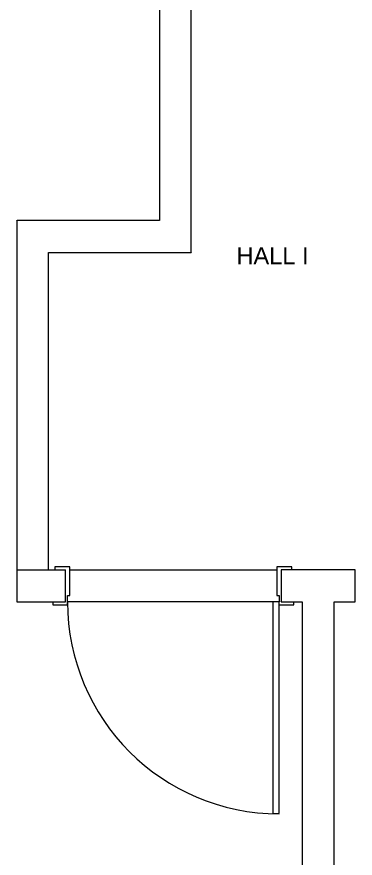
# Model space of a CAD drawing. Header units: millimetres. Extents: x 586.5 to 618.3, y 239.1 to 272.6.
# Drawn here: x 592.572 to 594.172, y 248.049 to 252.023 of the extents above; entities that cross this region are included whole.
import ezdxf

# ---------------------------------------------------------------- set-up
doc = ezdxf.new("R2010")
doc.units = ezdxf.units.MM
doc.header["$LTSCALE"] = 75
doc.linetypes.add('HIDDEN', pattern=[0.375, 0.25, -0.125])
for name, color, linetype, lineweight in [('A Arquitetura LRZ', 252, 'Continuous', 9), ('A Cumbuca LRZ', 254, 'HIDDEN', 9), ('A Esquadrias LRZ', 252, 'Continuous', 9)]:
    doc.layers.add(name, color=color, linetype=linetype, lineweight=lineweight)
doc.styles.add('R80', font='arial.ttf')

msp = doc.modelspace()

# ---------------------------------------------------------------- linework, layer by layer
at = {"layer": 'A Arquitetura LRZ'}
for p, q in [((593.3965, 250.9114), (593.3965, 256.4104)), ((593.2465, 252.1056), (593.2465, 251.0604)), ((592.5715, 251.0597), (592.5715, 249.2604)), ((593.2465, 251.0604), (592.5725, 251.0604)), ((592.7215, 250.9104), (593.3955, 250.9104)), ((592.7215, 249.4104), (592.7215, 250.9104)), ((592.5715, 249.4104), (592.8015, 249.4104)), ((592.8015, 249.2604), (592.8015, 249.4104)), ((594.1715, 249.4104), (593.8215, 249.4104)), ((593.8215, 249.4104), (593.8215, 249.2604)), ((594.1715, 249.2604), (594.1715, 249.4104)), ((592.5715, 249.2604), (592.8015, 249.2604)), ((593.8215, 249.2604), (593.9215, 249.2604)), ((593.9215, 249.2604), (593.9215, 240.1799)), ((594.0715, 249.2604), (594.1715, 249.2604)), ((594.0715, 240.1799), (594.0715, 249.2604))]:
    msp.add_line(p, q, dxfattribs=at)
at = {"layer": 'A Esquadrias LRZ'}
for p, q in [((592.5715, 251.0597), (592.5715, 251.0604)), ((592.5715, 251.0604), (592.5725, 251.0604)), ((593.3965, 250.9104), (593.3955, 250.9104)), ((593.3965, 250.9114), (593.3965, 250.9104)), ((592.8215, 249.4254), (592.7515, 249.4254)), ((592.7515, 249.4254), (592.7515, 249.4104)), ((592.8215, 249.2904), (592.8215, 249.4254)), ((592.8215, 249.4104), (593.8015, 249.4104)), ((593.8715, 249.4254), (593.8015, 249.4254)), ((593.8015, 249.4254), (593.8015, 249.2904)), ((593.8715, 249.4104), (593.8715, 249.4254)), ((592.8115, 249.2454), (592.8115, 249.2904)), ((592.8115, 249.2904), (592.8215, 249.2904)), ((593.8015, 249.2904), (593.8115, 249.2904)), ((593.8115, 249.2904), (593.8115, 249.2604)), ((592.7415, 249.2604), (592.7415, 249.2454)), ((592.7415, 249.2454), (592.8115, 249.2454)), ((593.7815, 249.2604), (592.8115, 249.2604)), ((593.7815, 249.2604), (593.7815, 248.2604)), ((593.8115, 249.2604), (593.7815, 249.2604)), ((593.8115, 248.2604), (593.8115, 249.2604)), ((593.8115, 249.2454), (593.8815, 249.2454)), ((593.8215, 249.2604), (593.8215, 249.2614)), ((593.8815, 249.2454), (593.8815, 249.2604)), ((593.7815, 248.2604), (593.8115, 248.2604))]:
    msp.add_line(p, q, dxfattribs=at)
msp.add_arc((593.8115, 249.2591), 1, 180, 270, dxfattribs=at)

# ---------------------------------------------------------------- texts
at = {"layer": 'A Cumbuca LRZ', "style": 'R80'}
msp.add_text('HALL I', height=0.08, dxfattribs=at).set_placement((593.6097, 250.8544))

doc.saveas('drawing.dxf')
